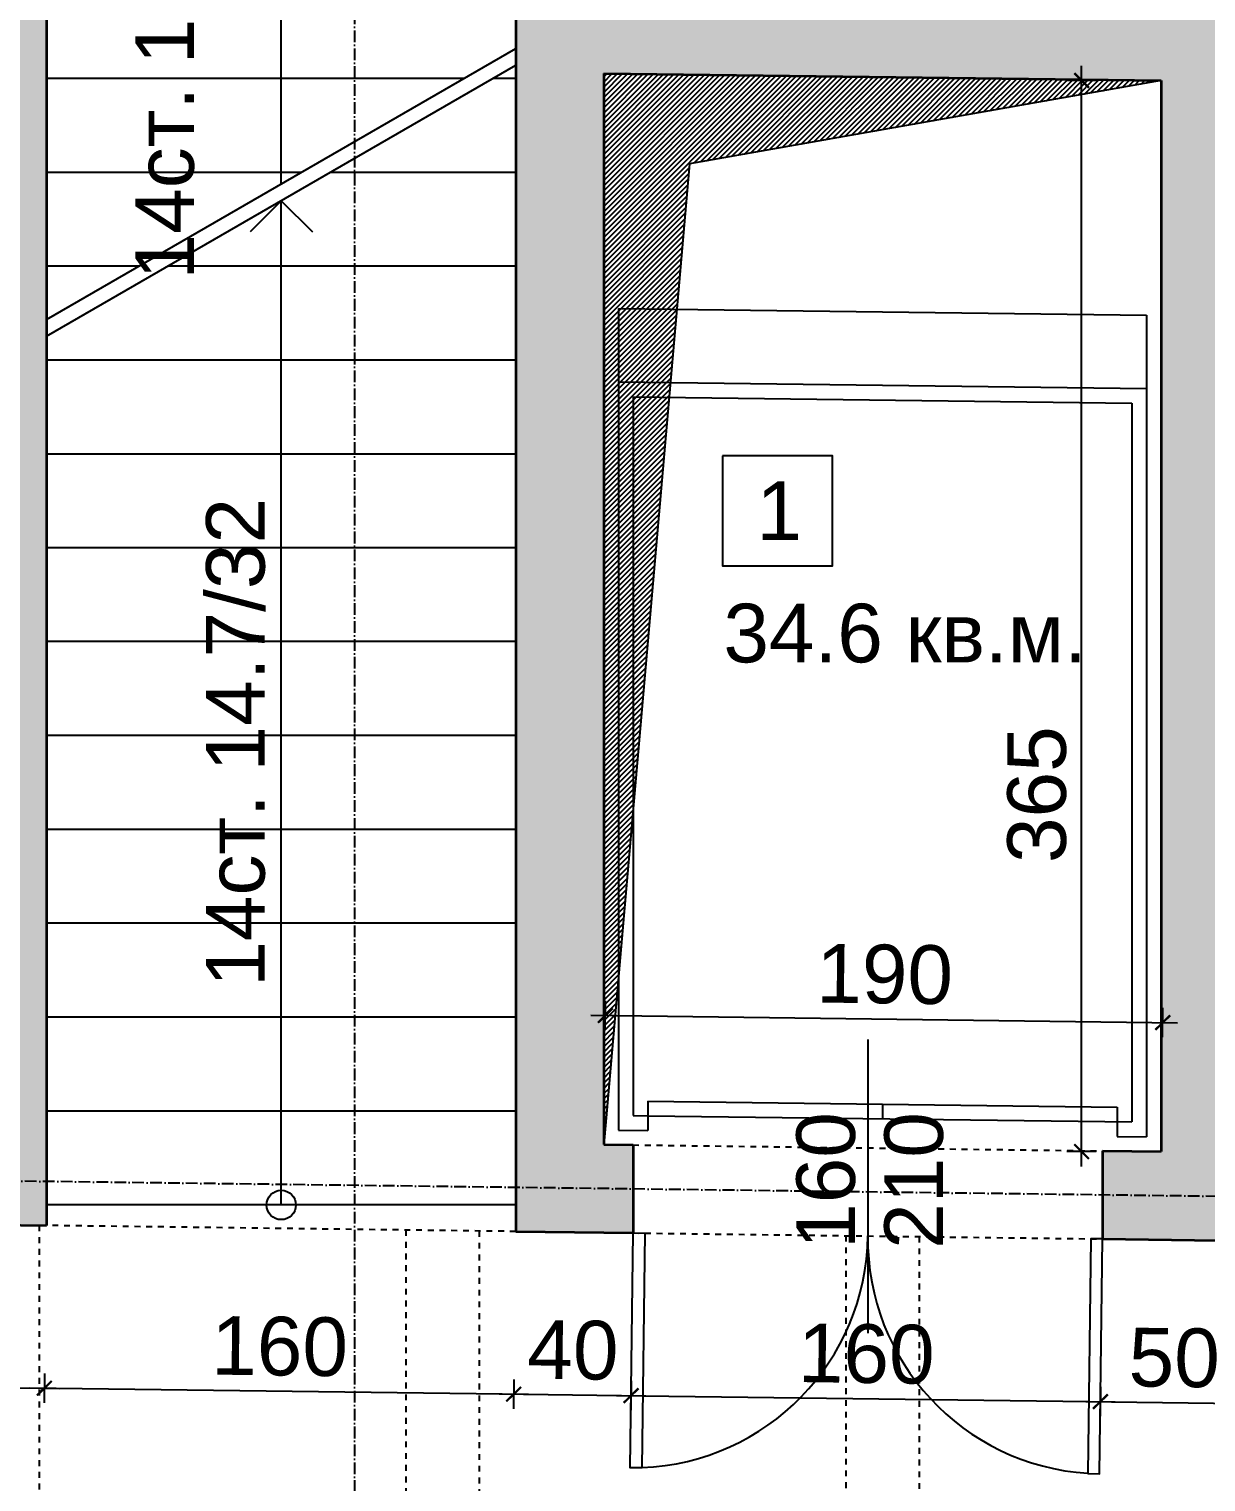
# Model space of a CAD drawing. Header units: inches. Extents: x -72385 to 39588, y -6525 to 66685.
# Drawn here: x -46545.8 to -46144.5, y 9334 to 9829.1 of the extents above; entities that cross this region are included whole.
import ezdxf

# ---------------------------------------------------------------- set-up
doc = ezdxf.new("R2010")
doc.units = ezdxf.units.IN
doc.header["$MEASUREMENT"] = 0
doc.linetypes.add('DashDot', pattern=[0.6, 0.4, -0.1, 0, -0.1])
doc.linetypes.add('Hidden', pattern=[0.4, 0.2, -0.2])
for name, color, linetype, lineweight in [('Врати', 251, 'Continuous', 25), ('Изгледни линии', 253, 'Continuous', 25), ('Линия на разрез', 252, 'DashDot', 25), ('Надписи врати', 252, 'Continuous', 25), ('Надписи коти вътрешни', 252, 'Continuous', 25), ('Надписи нива', 252, 'Continuous', 25), ('Надписи номера на пом.', 252, 'Continuous', 25), ('Надписи площ', 252, 'Continuous', 25), ('Оси', 252, 'DashDot', 25), ('Пунктир', 253, 'Hidden', 25), ('Разрезни линии', 7, 'Continuous', 35), ('Щрих стени', 254, 'Continuous', 25)]:
    doc.layers.add(name, color=color, linetype=linetype, lineweight=lineweight)
doc.styles.add('Arial Regular', font='arial.ttf')
doc.styles.get("Standard").update_dxf_attribs({"font": 'arial.ttf'})
doc.dimstyles.new('Annotative', dxfattribs={"dimscale": 0, "dimtxt": 20, "dimasz": 5, "dimexe": 5, "dimexo": 5, "dimgap": 5, "dimtad": 1, "dimdec": 0, "dimzin": 0, "dimdsep": 46, "dimtxsty": 'Standard', "dimblk": 'ARCHTICK', "dimcen": 5, "dimdle": 5, "dimadec": 0, "dimazin": 0, "dimtfac": 1, "dimtdec": 0, "dimtofl": 0, "dimtmove": 0, "dimatfit": 3, "dimldrblk": 'ARCHTICK', "dimfxl": 5, "dimfxlon": 1, "dimtolj": 1, "dimtzin": 0, "dimarcsym": 1})

# ---------------------------------------------------------------- blocks, each defined once
blk = doc.blocks.new('_ArchTick')
at = {"color": 0, "linetype": 'ByBlock', "const_width": 0.15}
blk.add_lwpolyline([(-0.5, -0.5), (0.5, 0.5)], dxfattribs=at)
blk = doc.blocks.new('*D1378')
at = {"layer": 'Defpoints', "color": 0, "ltscale": 50, "transparency": 16777216}
for p in [(-46649.84, 9422.79), (-46539.84, 9421.39), (-46540.54, 9365.96)]:
    blk.add_point(p, dxfattribs=at)
at = {"layer": 'Надписи коти вътрешни', "color": 0, "lineweight": -2, "ltscale": 50, "transparency": 16777216}
for p, q in [((-46650.48, 9372.36), (-46650.61, 9362.36)), ((-46540.48, 9370.96), (-46540.61, 9360.96)), ((-46655.54, 9367.42), (-46535.54, 9365.89))]:
    blk.add_line(p, q, dxfattribs=at)
at = {"layer": 'Надписи коти вътрешни', "color": 0, "lineweight": -2, "ltscale": 50, "transparency": 16777216, "xscale": 5, "yscale": 5, "zscale": 5}
for p, rotation in [((-46650.54, 9367.36), 179.2706286525482), ((-46540.54, 9365.96), 359.2706286525482)]:
    blk.add_blockref('_ArchTick', p, dxfattribs=dict(at, rotation=rotation))
at = {"layer": 'Надписи коти вътрешни', "color": 0, "ltscale": 50, "transparency": 16777216, "insert": (-46595.35, 9381.87), "char_height": 20, "attachment_point": 5, "rotation": 359.2706}
blk.add_mtext('\\A1;110', dxfattribs=at)
blk = doc.blocks.new('*D1379')
at = {"layer": 'Defpoints', "color": 0, "ltscale": 50, "transparency": 16777216}
for p in [(-46539.84, 9421.39), (-46379.84, 9419.35), (-46380.54, 9363.92)]:
    blk.add_point(p, dxfattribs=at)
at = {"layer": 'Надписи коти вътрешни', "color": 0, "lineweight": -2, "ltscale": 50, "transparency": 16777216}
for p, q in [((-46540.48, 9370.96), (-46540.61, 9360.96)), ((-46380.48, 9368.92), (-46380.61, 9358.92)), ((-46545.54, 9366.02), (-46375.54, 9363.86))]:
    blk.add_line(p, q, dxfattribs=at)
at = {"layer": 'Надписи коти вътрешни', "color": 0, "lineweight": -2, "ltscale": 50, "transparency": 16777216, "xscale": 5, "yscale": 5, "zscale": 5}
for p, rotation in [((-46540.54, 9365.96), 179.2706286525475), ((-46380.54, 9363.92), 359.2706286525474)]:
    blk.add_blockref('_ArchTick', p, dxfattribs=dict(at, rotation=rotation))
at = {"layer": 'Надписи коти вътрешни', "color": 0, "ltscale": 50, "transparency": 16777216, "insert": (-46460.35, 9380.15), "char_height": 20, "attachment_point": 5, "rotation": 359.2706}
blk.add_mtext('\\A1;160', dxfattribs=at)
blk = doc.blocks.new('*D1380')
at = {"layer": 'Defpoints', "color": 0, "ltscale": 50, "transparency": 16777216}
for p in [(-46379.84, 9419.35), (-46339.84, 9418.84), (-46340.54, 9363.41)]:
    blk.add_point(p, dxfattribs=at)
at = {"layer": 'Надписи коти вътрешни', "color": 0, "lineweight": -2, "ltscale": 50, "transparency": 16777216}
for p, q in [((-46380.48, 9368.92), (-46380.61, 9358.92)), ((-46340.48, 9368.41), (-46340.61, 9358.41)), ((-46385.54, 9363.98), (-46335.54, 9363.35))]:
    blk.add_line(p, q, dxfattribs=at)
at = {"layer": 'Надписи коти вътрешни', "color": 0, "lineweight": -2, "ltscale": 50, "transparency": 16777216, "xscale": 5, "yscale": 5, "zscale": 5}
for p, rotation in [((-46380.54, 9363.92), 179.2706286525465), ((-46340.54, 9363.41), 359.2706286525465)]:
    blk.add_blockref('_ArchTick', p, dxfattribs=dict(at, rotation=rotation))
at = {"layer": 'Надписи коти вътрешни', "color": 0, "ltscale": 50, "transparency": 16777216, "insert": (-46360.35, 9378.87), "char_height": 20, "attachment_point": 5, "rotation": 359.2706}
blk.add_mtext('\\A1;40', dxfattribs=at)
blk = doc.blocks.new('*D1381')
at = {"layer": 'Defpoints', "color": 0, "ltscale": 50, "transparency": 16777216}
for p in [(-46339.84, 9418.84), (-46179.82, 9416.8), (-46180.52, 9361.37)]:
    blk.add_point(p, dxfattribs=at)
at = {"layer": 'Надписи коти вътрешни', "color": 0, "lineweight": -2, "ltscale": 50, "transparency": 16777216}
for p, q in [((-46340.48, 9368.41), (-46340.61, 9358.41)), ((-46345.54, 9363.47), (-46175.52, 9361.31)), ((-46180.46, 9366.37), (-46180.59, 9356.37))]:
    blk.add_line(p, q, dxfattribs=at)
at = {"layer": 'Надписи коти вътрешни', "color": 0, "lineweight": -2, "ltscale": 50, "transparency": 16777216, "xscale": 5, "yscale": 5, "zscale": 5}
for p, rotation in [((-46340.54, 9363.41), 179.2706286525469), ((-46180.52, 9361.37), 359.2706286525469)]:
    blk.add_blockref('_ArchTick', p, dxfattribs=dict(at, rotation=rotation))
at = {"layer": 'Надписи коти вътрешни', "color": 0, "ltscale": 50, "transparency": 16777216, "insert": (-46260.34, 9377.6), "char_height": 20, "attachment_point": 5, "rotation": 359.2706}
blk.add_mtext('\\A1;160', dxfattribs=at)
blk = doc.blocks.new('*D1382')
at = {"layer": 'Defpoints', "color": 0, "ltscale": 50, "transparency": 16777216}
for p in [(-46179.84, 9416.8), (-46129.84, 9416.17), (-46130.54, 9360.74)]:
    blk.add_point(p, dxfattribs=at)
at = {"layer": 'Надписи коти вътрешни', "color": 0, "lineweight": -2, "ltscale": 50, "transparency": 16777216}
for p, q in [((-46180.48, 9366.37), (-46180.61, 9356.37)), ((-46130.48, 9365.74), (-46130.61, 9355.74)), ((-46185.54, 9361.44), (-46125.54, 9360.67))]:
    blk.add_line(p, q, dxfattribs=at)
at = {"layer": 'Надписи коти вътрешни', "color": 0, "lineweight": -2, "ltscale": 50, "transparency": 16777216, "xscale": 5, "yscale": 5, "zscale": 5}
for p, rotation in [((-46180.54, 9361.37), 179.2706286525462), ((-46130.54, 9360.74), 359.2706286525461)]:
    blk.add_blockref('_ArchTick', p, dxfattribs=dict(at, rotation=rotation))
at = {"layer": 'Надписи коти вътрешни', "color": 0, "ltscale": 50, "transparency": 16777216, "insert": (-46155.35, 9376.26), "char_height": 20, "attachment_point": 5, "rotation": 359.2706}
blk.add_mtext('\\A1;50', dxfattribs=at)
blk = doc.blocks.new('*D8309')
at = {"layer": 'Defpoints', "color": 0, "ltscale": 10, "transparency": 16777216}
for p in [(-46159.28, 9490.53), (-46349.84, 9448.97), (-46159.84, 9446.55)]:
    blk.add_point(p, dxfattribs=at)
at = {"layer": 'Надписи коти вътрешни', "color": 0, "lineweight": -2, "ltscale": 10, "transparency": 16777216}
for p, q in [((-46349.34, 9487.95), (-46349.21, 9497.95)), ((-46354.28, 9493.02), (-46154.28, 9490.47)), ((-46159.34, 9485.53), (-46159.21, 9495.53))]:
    blk.add_line(p, q, dxfattribs=at)
at = {"layer": 'Надписи коти вътрешни', "color": 0, "lineweight": -2, "ltscale": 10, "transparency": 16777216, "xscale": 5, "yscale": 5, "zscale": 5}
for p, rotation in [((-46349.28, 9492.95), 179.2706286525473), ((-46159.28, 9490.53), 359.2706286525473)]:
    blk.add_blockref('_ArchTick', p, dxfattribs=dict(at, rotation=rotation))
at = {"layer": 'Надписи коти вътрешни', "color": 0, "ltscale": 10, "transparency": 16777216, "insert": (-46254.08, 9506.95), "char_height": 20, "attachment_point": 5, "rotation": 359.2706}
blk.add_mtext('\\A1;190', dxfattribs=at)
blk = doc.blocks.new('*D8310')
at = {"layer": 'Defpoints', "color": 0, "ltscale": 10, "transparency": 16777216}
for p in [(-46186.92, 9811.58), (-46159.84, 9811.58), (-46159.84, 9446.55)]:
    blk.add_point(p, dxfattribs=at)
at = {"layer": 'Надписи коти вътрешни', "color": 0, "lineweight": -2, "ltscale": 10, "transparency": 16777216}
for p, q in [((-46186.92, 9441.55), (-46186.92, 9816.58)), ((-46181.92, 9811.58), (-46191.92, 9811.58)), ((-46181.92, 9446.55), (-46191.92, 9446.55))]:
    blk.add_line(p, q, dxfattribs=at)
at = {"layer": 'Надписи коти вътрешни', "color": 0, "lineweight": -2, "ltscale": 10, "transparency": 16777216, "xscale": 5, "yscale": 5, "zscale": 5}
for p, rotation in [((-46186.92, 9811.58), 90), ((-46186.92, 9446.55), 270)]:
    blk.add_blockref('_ArchTick', p, dxfattribs=dict(at, rotation=rotation))
at = {"layer": 'Надписи коти вътрешни', "color": 0, "ltscale": 10, "transparency": 16777216, "insert": (-46202.14, 9568.22), "char_height": 20, "attachment_point": 5, "rotation": 90}
blk.add_mtext('\\A1;365', dxfattribs=at)

msp = doc.modelspace()

# ---------------------------------------------------------------- hatches: boundary and pattern name
at = {"layer": 'Изгледни линии', "ltscale": 10}
h = msp.add_hatch(dxfattribs=at)
h.set_pattern_fill('ANSI31', color=256, scale=10)
h.set_pattern_definition([(45, (7e-12, -14000), (-0.883883476, 0.883883476), [])])
h.paths.add_polyline_path([(-46159.84, 9811.58), (-46349.84, 9814), (-46349.84, 9448.97), (-46344.84, 9506.12), (-46344.84, 9708.91), (-46327.12, 9708.68), (-46320.59, 9783.24)])
h.paths.add_polyline_path([(-46327.12, 9708.68), (-46344.84, 9708.91), (-46344.84, 9506.12), (-46339.84, 9563.27), (-46339.84, 9703.84), (-46327.55, 9703.69)], flags=17)
h.paths.add_polyline_path([(-46327.55, 9703.69), (-46339.84, 9703.84), (-46339.84, 9563.27)], flags=16)
at = {"layer": 'Щрих стени', "ltscale": 10}
h = msp.add_hatch(color=256, dxfattribs=at)
h.dxf.hatch_style = 1
h.paths.add_polyline_path([(-47039.84, 9457.75), (-47139.84, 9459.03), (-47139.84, 10001.57), (-47137.34, 10001.54), (-47137.34, 10061.54), (-47202.34, 10062.37), (-47202.34, 9224.8), (-47139.84, 9224.01), (-47139.84, 9429.03), (-47039.84, 9427.75)])
h.paths.add_polyline_path([(-46749.84, 9454.06), (-46839.84, 9455.21), (-46839.84, 10022.75), (-46837.34, 10022.72), (-46837.34, 10057.73), (-46872.34, 10058.17), (-46872.34, 10023.17), (-46869.84, 10023.14), (-46869.84, 9455.59), (-46939.84, 9456.48), (-46939.84, 9426.48), (-46749.84, 9424.06)])
h.paths.add_polyline_path([(-46539.84, 10006.43), (-46537.34, 10006.4), (-46537.34, 10073.91), (-46572.34, 10074.35), (-46572.34, 10006.85), (-46569.84, 10006.82), (-46569.84, 9471.77), (-46589.84, 9472.03), (-46589.84, 9452.03), (-46649.84, 9452.79), (-46649.84, 9422.79), (-46539.84, 9421.39)])
h.paths.add_polyline_path([(-46339.84, 9448.84), (-46349.84, 9448.97), (-46349.84, 9814), (-46159.84, 9811.58), (-46159.84, 9446.55), (-46179.84, 9446.81), (-46179.84, 9416.8), (-46129.84, 9416.17), (-46129.84, 9841.2), (-46379.84, 9844.38), (-46379.84, 9419.35), (-46339.84, 9418.84)])
h.paths.add_polyline_path([(-46349.84, 10071.52), (-46379.84, 10071.9), (-46379.84, 10004.4), (-46349.84, 10004.02)])
h.paths.add_polyline_path([(-46129.84, 10068.72), (-46159.84, 10069.1), (-46159.84, 10001.6), (-46129.84, 10001.21)])
h.paths.add_polyline_path([(-45937.34, 10066.27), (-45972.34, 10066.72), (-45972.34, 9999.21), (-45969.84, 9999.18), (-45969.84, 9414.13), (-45909.84, 9413.37), (-45909.84, 9443.37), (-45919.84, 9443.5), (-45919.84, 9463.5), (-45939.84, 9463.75), (-45939.84, 9563.76), (-45909.84, 9563.38), (-45909.84, 9578.38), (-45939.84, 9578.76), (-45939.84, 9668.77), (-45804.84, 9667.05), (-45804.84, 9577.04), (-45809.84, 9577.11), (-45809.84, 9562.11), (-45804.84, 9562.04), (-45804.84, 9442.03), (-45809.84, 9442.1), (-45809.84, 9412.09), (-45779.84, 9411.71), (-45779.84, 9441.71), (-45789.84, 9441.84), (-45789.84, 9666.86), (-45779.84, 9666.73), (-45779.84, 9681.73), (-45939.84, 9683.77), (-45939.84, 9998.8), (-45937.34, 9998.76)])
h.paths.add_polyline_path([(-45549.84, 9438.79), (-45639.84, 9439.93), (-45639.84, 10007.48), (-45637.34, 10007.45), (-45637.34, 10042.45), (-45672.34, 10042.89), (-45672.34, 10007.89), (-45669.84, 10007.86), (-45669.84, 9680.33), (-45679.84, 9680.46), (-45679.84, 9665.46), (-45669.84, 9665.33), (-45669.84, 9440.31), (-45679.84, 9440.44), (-45679.84, 9410.44), (-45549.84, 9408.78)])
h.paths.add_polyline_path([(-45339.84, 8798.56), (-45319.84, 8798.31), (-45319.84, 8828.31), (-45339.84, 8828.56), (-45339.84, 9036.08), (-45369.84, 9036.46), (-45369.84, 8846.45), (-45389.84, 8846.7), (-45389.84, 8836.7), (-45449.84, 8837.46), (-45449.84, 8807.46), (-45369.84, 8806.44), (-45369.84, 8736.44), (-45429.84, 8737.2), (-45429.84, 8607.19), (-45369.84, 8606.43), (-45369.84, 8263.9), (-45372.34, 8203.93), (-45337.34, 8203.48), (-45337.34, 8263.49), (-45339.84, 8263.52)])
h.paths.add_polyline_path([(-45549.84, 8838.74), (-46049.84, 8845.1), (-46049.84, 8815.1), (-45972.34, 8814.11), (-45972.34, 8804.11), (-45937.34, 8803.67), (-45937.34, 8813.67), (-45669.84, 8810.26), (-45669.84, 8252.72), (-45672.34, 8207.75), (-45637.34, 8207.3), (-45637.34, 8252.3), (-45639.84, 8252.34), (-45639.84, 8809.88), (-45549.84, 8808.74)])
h.paths.add_polyline_path([(-46149.84, 8846.38), (-46649.84, 8852.74), (-46649.84, 8822.74), (-46592.34, 8822.01), (-46592.34, 8792), (-46537.34, 8791.3), (-46537.34, 8821.31), (-46149.84, 8816.37)])
h.paths.add_polyline_path([(-46749.84, 8854.01), (-46949.84, 8856.56), (-46949.84, 8826.56), (-46869.84, 8825.54), (-46869.84, 8267.99), (-46872.34, 8223.02), (-46837.34, 8222.58), (-46837.34, 8267.58), (-46839.84, 8267.61), (-46839.84, 8825.16), (-46749.84, 8824.01)])
h.paths.add_polyline_path([(-47049.84, 8857.83), (-47119.84, 8858.72), (-47119.84, 8868.73), (-47139.84, 8868.98), (-47139.84, 9064), (-47202.34, 9064.79), (-47202.34, 8849.77), (-47212.34, 8849.9), (-47212.34, 8829.9), (-47202.34, 8829.77), (-47202.34, 8227.22), (-47137.34, 8226.4), (-47137.34, 8286.4), (-47139.84, 8286.43), (-47139.84, 8828.98), (-47049.84, 8827.83)])
h.paths.add_polyline_path([(-46537.34, 8263.76), (-46572.34, 8264.21), (-46572.34, 8219.2), (-46537.34, 8218.76)])
h.paths.add_polyline_path([(-46237.34, 8299.95), (-46272.34, 8300.39), (-46272.34, 8215.38), (-46237.34, 8214.94)])
h.paths.add_polyline_path([(-45937.34, 8256.12), (-45972.34, 8256.57), (-45972.34, 8211.56), (-45937.34, 8211.12)], flags=17)

# ---------------------------------------------------------------- linework, layer by layer
at = {"layer": 'Врати', "ltscale": 50}
for points in [[(-46339.8, 9418.84), (-46335.8, 9418.79), (-46336.82, 9338.8), (-46340.82, 9338.85)], [(-46179.82, 9416.8), (-46183.82, 9416.85), (-46184.83, 9336.86), (-46180.83, 9336.81)]]:
    msp.add_lwpolyline(points, close=True, dxfattribs=at)
for centre, start, end in [((-46339.8, 9418.84), 272.1366, 359.2706), ((-46179.82, 9416.8), 179.2706, 266.4046)]:
    msp.add_arc(centre, 80, start, end, dxfattribs=at)
at = {"layer": 'Изгледни линии', "ltscale": 50}
for p, q in [((-46539.84, 9730.18), (-46379.84, 9822.55)), ((-46539.84, 9724.41), (-46379.84, 9816.78)), ((-46539.8, 9812.38), (-46397.45, 9812.38)), ((-46387.45, 9812.38), (-46379.8, 9812.38)), ((-46539.8, 9780.38), (-46452.88, 9780.38)), ((-46442.88, 9780.38), (-46379.8, 9780.38)), ((-46539.8, 9748.38), (-46508.31, 9748.38)), ((-46498.31, 9748.38), (-46379.8, 9748.38)), ((-46539.8, 9716.38), (-46379.8, 9716.38)), ((-46539.8, 9684.38), (-46379.8, 9684.38)), ((-46379.8, 9652.38), (-46539.84, 9652.38)), ((-46379.8, 9620.38), (-46539.84, 9620.38)), ((-46379.8, 9588.38), (-46539.84, 9588.38)), ((-46379.8, 9556.38), (-46539.8, 9556.38)), ((-46379.8, 9524.38), (-46539.8, 9524.38)), ((-46379.8, 9492.38), (-46539.8, 9492.38)), ((-46379.8, 9460.38), (-46539.8, 9460.38)), ((-46379.8, 9428.38), (-46539.8, 9428.38))]:
    msp.add_line(p, q, dxfattribs=at)
at = {"layer": 'Изгледни линии', "ltscale": 10}
for p, q in [((-46344.84, 9733.91), (-46344.84, 9453.91)), ((-46344.84, 9733.91), (-46164.84, 9731.62)), ((-46164.84, 9731.62), (-46164.84, 9451.62)), ((-46344.84, 9708.91), (-46164.84, 9706.62)), ((-46339.84, 9703.84), (-46339.84, 9458.84)), ((-46339.84, 9703.84), (-46169.84, 9701.68)), ((-46169.84, 9701.68), (-46169.84, 9456.68)), ((-46334.84, 9463.78), (-46334.84, 9453.78)), ((-46334.84, 9463.78), (-46174.84, 9461.74)), ((-46254.84, 9462.76), (-46254.84, 9457.76)), ((-46339.84, 9458.84), (-46334.84, 9458.78)), ((-46334.84, 9458.78), (-46169.84, 9456.68)), ((-46174.84, 9461.74), (-46174.84, 9451.74)), ((-46344.84, 9453.91), (-46334.84, 9453.78)), ((-46174.84, 9451.74), (-46164.84, 9451.62))]:
    msp.add_line(p, q, dxfattribs=at)
msp.add_lwpolyline([(-46159.84, 9811.58), (-46320.59, 9783.24), (-46349.84, 9448.97)], dxfattribs=at)
at = {"layer": 'Линия на разрез', "ltscale": 10}
msp.add_line((-46434.8, 10231.25), (-46434.8, 8070.73), dxfattribs=at)
at = {"layer": 'Надписи врати', "ltscale": 50}
msp.add_line((-46259.68, 9384.75), (-46259.68, 9484.75), dxfattribs=at)
at = {"layer": 'Надписи нива', "ltscale": 50}
for p, q in [((-46459.8, 9776.39), (-46459.8, 9844.38)), ((-46459.8, 9770.62), (-46470.4, 9760.01)), ((-46459.8, 9428.38), (-46459.8, 9770.62)), ((-46459.8, 9770.62), (-46449.19, 9760.01))]:
    msp.add_line(p, q, dxfattribs=at)
msp.add_circle((-46459.8, 9428.38), 5, dxfattribs=at)
at = {"layer": 'Надписи номера на пом.', "ltscale": 50}
msp.add_lwpolyline([(-46309.42, 9683.67), (-46309.42, 9646.17), (-46271.92, 9646.17), (-46271.92, 9683.67)], close=True, dxfattribs=at)
at = {"layer": 'Оси', "ltscale": 10}
msp.add_line((-39839.84, 9351.09), (-52699.84, 9514.81), dxfattribs=at)
at = {"layer": 'Пунктир', "ltscale": 10}
for p, q in [((-46339.84, 9448.84), (-46179.84, 9446.81)), ((-46542.34, 9421.42), (-46542.34, 8851.37)), ((-46379.84, 9419.35), (-46539.84, 9421.39)), ((-46417.34, 9419.83), (-46417.34, 8849.78)), ((-46392.34, 9419.51), (-46392.34, 8849.46)), ((-46339.84, 9418.84), (-46179.82, 9416.8)), ((-46267.34, 9417.92), (-46267.34, 8847.87)), ((-46242.34, 9417.6), (-46242.34, 8847.55))]:
    msp.add_line(p, q, dxfattribs=at)
at = {"layer": 'Разрезни линии', "ltscale": 50}
for p, q in [((-46539.84, 10006.43), (-46539.84, 9421.39)), ((-46379.84, 9844.38), (-46379.84, 9419.35)), ((-46349.84, 9814), (-46159.84, 9811.58)), ((-46349.84, 9814), (-46349.84, 9448.97)), ((-46159.84, 9811.58), (-46159.84, 9446.55)), ((-46349.84, 9448.97), (-46339.84, 9448.84)), ((-46339.84, 9448.84), (-46339.84, 9418.84)), ((-46179.84, 9446.81), (-46159.84, 9446.55)), ((-46179.84, 9446.81), (-46179.84, 9416.8)), ((-46649.84, 9422.79), (-46539.84, 9421.39)), ((-46379.84, 9419.35), (-46339.84, 9418.84)), ((-46179.84, 9416.8), (-46129.84, 9416.17))]:
    msp.add_line(p, q, dxfattribs=at)

# ---------------------------------------------------------------- texts
at = {"layer": 'Надписи врати', "ltscale": 100, "char_height": 20, "width": 180.4891, "attachment_point": 1, "rotation": 90, "style": 'Arial Regular'}
for s, insert in [('160', (-46284.2, 9413.41)), ('210', (-46254.2, 9413.41))]:
    msp.add_mtext(s, dxfattribs=dict(at, insert=insert))
at = {"layer": 'Надписи нива', "ltscale": 100, "char_height": 20, "width": 180.4891, "attachment_point": 1, "rotation": 90, "style": 'Arial Regular'}
for insert in [(-46509.6, 9743.78), (-46485.44, 9502.75)]:
    msp.add_mtext('14ст. 14.7/32', dxfattribs=dict(at, insert=insert))
at = {"layer": 'Надписи номера на пом.', "ltscale": 100, "insert": (-46380.28, 9674.98), "char_height": 20, "width": 180.4891, "attachment_point": 1, "style": 'Arial Regular'}
msp.add_mtext('\\pxqc;1', dxfattribs=at)
at = {"layer": 'Надписи площ', "ltscale": 100, "insert": (-46309.07, 9633.29), "char_height": 20, "width": 180.4891, "attachment_point": 1, "style": 'Arial Regular'}
msp.add_mtext('34.6 кв.м.', dxfattribs=at)

# ---------------------------------------------------------------- dimensions: what is measured, and where the dimension line sits
at = {"layer": 'Надписи коти вътрешни', "ltscale": 10}
dim = msp.add_linear_dim(base=(-46186.92, 9811.58), p1=(-46159.84, 9446.55), p2=(-46159.84, 9811.58), angle=90, dimstyle='Annotative', dxfattribs=at)
dim.commit()
dim.dimension.update_dxf_attribs({"geometry": '*D8310', "text_midpoint": (-46186.92, 9568.22), "dimtype": 161})
dim = msp.add_aligned_dim(p1=(-46349.84, 9448.97), p2=(-46159.84, 9446.55), distance=43.99, dimstyle='Annotative', dxfattribs=at)
dim.commit()
dim.dimension.update_dxf_attribs({"geometry": '*D8309', "text_midpoint": (-46254.08, 9506.95)})
at = {"layer": 'Надписи коти вътрешни', "ltscale": 50}
for p1, p2, picture, middle in [((-46649.84, 9422.79), (-46539.84, 9421.39), '*D1378', (-46595.35, 9381.87)), ((-46539.84, 9421.39), (-46379.84, 9419.35), '*D1379', (-46460.35, 9380.15)), ((-46379.84, 9419.35), (-46339.84, 9418.84), '*D1380', (-46360.35, 9378.87)), ((-46339.84, 9418.84), (-46179.82, 9416.8), '*D1381', (-46260.34, 9377.6)), ((-46179.84, 9416.8), (-46129.84, 9416.17), '*D1382', (-46155.35, 9376.26))]:
    dim = msp.add_aligned_dim(p1=p1, p2=p2, distance=-55.44, dimstyle='Annotative', override={"dimscale": 0, "dimtix": 0, "dimtofl": 0, "dimtmove": 0, "dimatfit": 3}, dxfattribs=at)
    dim.commit()
    dim.dimension.update_dxf_attribs({"geometry": picture, "text_midpoint": middle})

doc.saveas('drawing.dxf')
